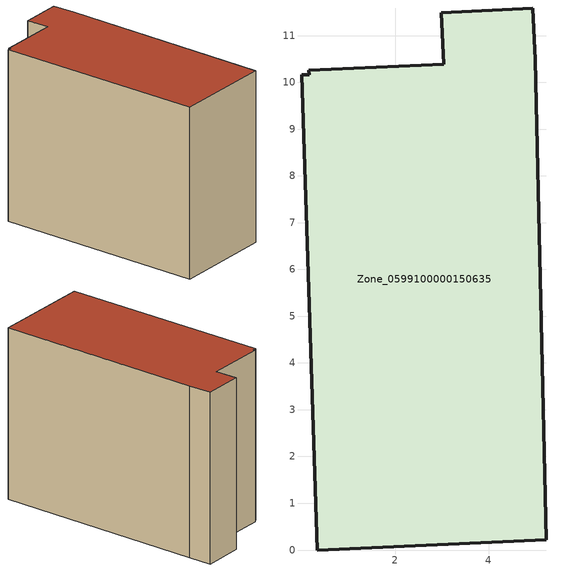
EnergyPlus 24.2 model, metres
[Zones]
Zone_0599100000150635
 floor ground (C_G): 4.94,11.59 5,10.48 5.23,0.22 0.33,0 0,10.16 0.17,10.16 0.15,10.26 3.04,10.39 2.99,11.49 z0
 wall outside (C_F): 5,10.48 4.94,11.59 2.99,11.49 3.04,10.39 0.15,10.26 0.17,10.16 0,10.16 0.33,0 5.23,0.22 5,10.48 z0:8.38
 roof outside (C_R): 0,10.16 0.33,0 5.23,0.22 5,10.48 4.94,11.59 2.99,11.49 3.04,10.39 0.15,10.26 0.17,10.16 z8.38
[BUILDING]
Pand.0599100000150635: North Axis=0; Terrain=City; Loads Convergence Tolerance Value=0.04; Temperature Convergence Tolerance Value=0.4; Solar Distribution=FullExterior; Maximum Number of Warmup Days=25; Minimum Number of Warmup Days=1
[Site:Location]
Rotterdam.The.Hague.AP_ZH_NLD Design_Conditions: Latitude=51.96; Longitude=4.45; Time Zone=1; Elevation=-4.5
[SITE:GROUNDTEMPERATURE:BUILDINGSURFACE]
18, 18, 18, 18, 18, 18, 18, 18, 18, 18, 18, 18
[MATERIAL] Thermal Absorptance=0.9; Solar Absorptance=0.7; Visible Absorptance=0.7
Name | Roughness | Thickness | Conductivity | Density | Specific Heat
G.TI.1946-1964 | MediumSmooth | 0.15 | 1 | 540 | 1210
F.TI.1946-1964 | Rough | 0.3 | 0.857143 | 1920 | 840
R.TI.1946-1964 | MediumRough | 0.2 | 0.277778 | 1500 | 1000
[CONSTRUCTION]
C_G: G.TI.1946-1964
C_F: F.TI.1946-1964
C_R: R.TI.1946-1964
[ZONE]
Zone_0599100000150635: Type=1; Multiplier=1; Ceiling Height=Autocalculate; Volume=Autocalculate; Floor Area=autocalculate; Part of Total Floor Area=Yes
[ZONEINFILTRATION:DESIGNFLOWRATE]
Infil_Zone_0599100000150635: Zone or ZoneList or Space or SpaceList=Zone_0599100000150635; Schedule=AlwaysOn; Design Flow Rate Calculation Method=Flow/Area; Flow Rate per Floor Area=0.003; Constant Term Coefficient=1; Temperature Term Coefficient=0; Velocity Term Coefficient=0; Velocity Squared Term Coefficient=0
[HVACTEMPLATE:ZONE:IDEALLOADSAIRSYSTEM]
Zone_0599100000150635: Maximum Heating Supply Air Temperature=50; Minimum Cooling Supply Air Temperature=13; Maximum Heating Supply Air Humidity Ratio=0.0156; Minimum Cooling Supply Air Humidity Ratio=0.0077; Heating Limit=NoLimit; Cooling Limit=NoLimit; Dehumidification Control Type=ConstantSensibleHeatRatio; Cooling Sensible Heat Ratio=0.7; Dehumidification Setpoint=60; Humidification Control Type=None; Humidification Setpoint=30; Outdoor Air Method=None; Outdoor Air Flow Rate per Person=0.00944; Outdoor Air Flow Rate per Zone Floor Area=0; Outdoor Air Flow Rate per Zone=0; Demand Controlled Ventilation Type=None; Outdoor Air Economizer Type=NoEconomizer; Heat Recovery Type=None; Sensible Heat Recovery Effectiveness=0.7; Latent Heat Recovery Effectiveness=0.65
[ZONECONTROL:THERMOSTAT]
ThermostatControl_Zone_0599100000150635: Zone or ZoneList=Zone_0599100000150635; Control Type Schedule=DualSetpointControlType; Control 1=Thermostat_Zone_0599100000150635; Temperature Difference Between Cutout And Setpoint=0
[THERMOSTATSETPOINT:DUALSETPOINT]
Thermostat_Zone_0599100000150635: Heating Setpoint Temperature Schedule=HeatingSetpoint_Zone_0599100000150635; Cooling Setpoint Temperature Schedule=CoolingSetpoint_Zone_0599100000150635
[SCHEDULE:COMPACT]
HeatingSetpoint_Zone_0599100000150635: Through: 12/31, For: AllDays, Until: 24:00, 21
CoolingSetpoint_Zone_0599100000150635: Through: 12/31, For: AllDays, Until: 24:00, 24
DualSetpointControlType: Through: 12/31, For: AllDays, Until: 24:00, 4
AlwaysOn: Through: 12/31, For: AllDays, Until: 24:00, 1
